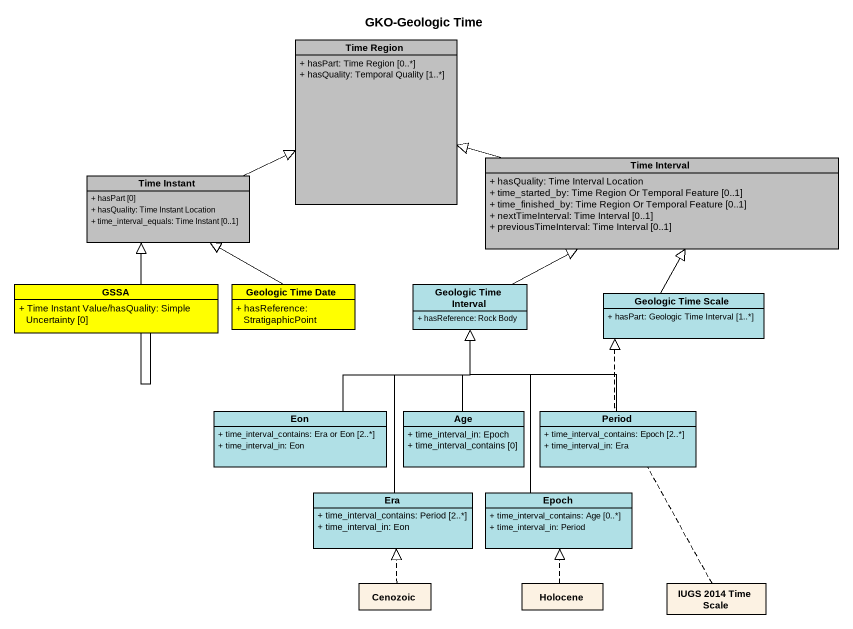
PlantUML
@startuml
title GKO-Geologic Time
hide circle
hide empty members
skinparam classAttributeIconSize 0
class "Time Region" as Time_Region #C0C0C0 {
  + hasPart: Time Region [0..*]
  + hasQuality: Temporal Quality [1..*]
}
class "Time Interval" as Time_Interval #C0C0C0 {
  + hasQuality: Time Interval Location
  + time_started_by: Time Region Or Temporal Feature [0..1]
  + time_finished_by: Time Region Or Temporal Feature [0..1]
  + nextTimeInterval: Time Interval [0..1]
  + previousTimeInterval: Time Interval [0..1]
}
class "Time Instant" as Time_Instant #C0C0C0 {
  + hasPart [0]
  + hasQuality: Time Instant Location
  + time_interval_equals: Time Instant [0..1]
}
class GSSA #FFFF00 {
  + Time Instant Value/hasQuality: Simple Uncertainty [0]
}
class "Geologic Time Date" as Geologic_Time_Date #FFFF00 {
  + hasReference: StratigaphicPoint
}
class "Geologic Time Interval" as Geologic_Time_Interval #B0E0E6 {
  + hasReference: Rock Body
}
class "Geologic Time Scale" as Geologic_Time_Scale #B0E0E6 {
  + hasPart: Geologic Time Interval [1..*]
}
class Eon #B0E0E6 {
  + time_interval_contains: Era or Eon [2..*]
  + time_interval_in: Eon
}
class Age #B0E0E6 {
  + time_interval_in: Epoch
  + time_interval_contains [0]
}
class Period #B0E0E6 {
  + time_interval_contains: Epoch [2..*]
  + time_interval_in: Era
}
class Era #B0E0E6 {
  + time_interval_contains: Period [2..*]
  + time_interval_in: Eon
}
class Epoch #B0E0E6 {
  + time_interval_contains: Age [0..*]
  + time_interval_in: Period
}
class Cenozoic
class Holocene
class "IUGS 2014 Time Scale" as IUGS_2014_Time_Scale
Time_Interval -left-|> Time_Region
Time_Instant -right-|> Time_Region
GSSA -up-|> Time_Instant
Geologic_Time_Date -up-|> Time_Instant
Geologic_Time_Interval -right-|> Time_Interval
Geologic_Time_Scale -up-|> Time_Interval
Eon -up-|> Geologic_Time_Interval
Age -up-|> Geologic_Time_Interval
Period -up-|> Geologic_Time_Interval
Era -up-|> Geologic_Time_Interval
Epoch -up-|> Geologic_Time_Interval
Cenozoic .up.|> Era
Holocene .up.|> Epoch
IUGS_2014_Time_Scale .up.|> Geologic_Time_Scale
@enduml
